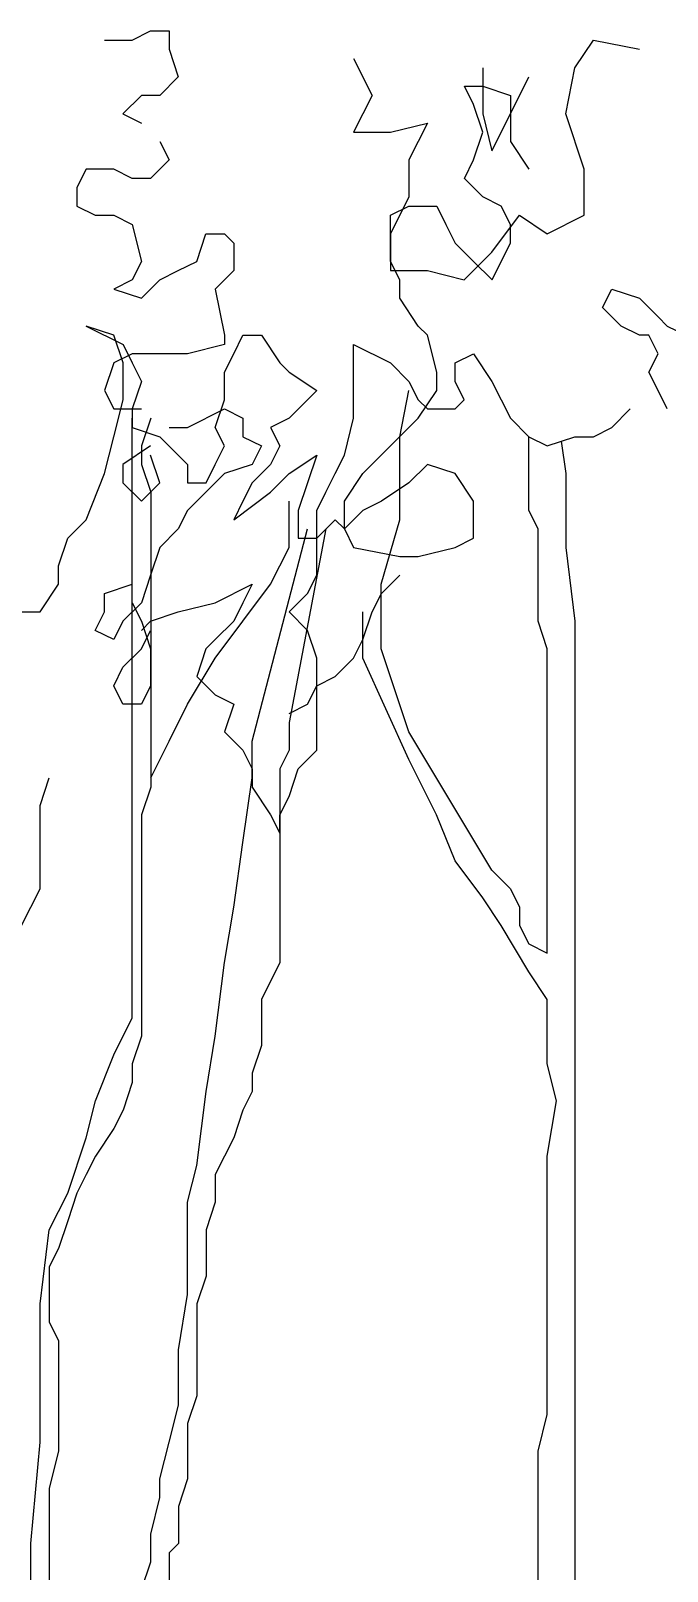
# Model space of a CAD drawing. Header units: millimetres. Extents: x 13268 to 164478, y 289082 to 363688.
# Drawn here: x 109565 to 111275, y 330861 to 335001 of the extents above; entities that cross this region are included whole.
import ezdxf

# ---------------------------------------------------------------- set-up
doc = ezdxf.new("R2010")
doc.units = ezdxf.units.MM

# ---------------------------------------------------------------- blocks, each defined once
blk = doc.blocks.new('A$C44BD239E')
for p, q in [((4701.2, 6471.3), (4775.6, 6471.3)), ((4775.6, 6471.3), (4825.1, 6496.2)), ((4825.1, 6496.2), (4874.7, 6496.2)), ((4874.7, 6496.2), (4874.7, 6446.5)), ((5965.6, 6397), (6015.2, 6471.3)), ((6015.2, 6471.3), (6139.1, 6446.5)), ((4874.7, 6446.5), (4899.5, 6372.1)), ((5370.6, 6421.8), (5420.2, 6322.6)), ((5717.7, 6397), (5717.7, 6273)), ((5940.8, 6273), (5965.6, 6397)), ((4899.5, 6372.1), (4850, 6322.6)), ((5693.1, 6297.8), (5668.3, 6347.4)), ((5668.3, 6347.4), (5717.9, 6347.4)), ((5717.9, 6347.4), (5792.3, 6322.6)), ((5792, 6273), (5841.7, 6372.1)), ((4800.4, 6322.6), (4750.8, 6273)), ((4850, 6322.6), (4800.4, 6322.6)), ((5420.2, 6322.6), (5370.6, 6223.4)), ((5717.9, 6223.4), (5693.1, 6297.8)), ((5792.3, 6322.6), (5792.3, 6248.2)), ((4750.8, 6273), (4800.4, 6248.2)), ((5717.7, 6273), (5742.5, 6173.8)), ((5742.5, 6173.8), (5792, 6273)), ((5990.4, 6124.2), (5940.8, 6273)), ((5370.6, 6223.4), (5469.8, 6223.4)), ((5469.8, 6223.4), (5569, 6248.2)), ((5569, 6248.2), (5519.3, 6149)), ((5693.1, 6149), (5717.9, 6223.4)), ((5792.3, 6248.2), (5792.3, 6198.6)), ((4850, 6198.6), (4874.7, 6149)), ((5792.3, 6198.6), (5841.9, 6124.2)), ((4874.7, 6149), (4825.1, 6099.4)), ((5519.3, 6149), (5519.3, 6049.9)), ((5668.3, 6099.4), (5693.1, 6149)), ((4651.6, 6124.2), (4626.8, 6074.6)), ((4726, 6124.2), (4651.6, 6124.2)), ((4775.6, 6099.4), (4726, 6124.2)), ((4825.1, 6099.4), (4775.6, 6099.4)), ((5717.9, 6049.9), (5668.3, 6099.4)), ((5990.4, 6000.2), (5990.4, 6124.2)), ((4626.8, 6074.6), (4626.8, 6025)), ((5519.3, 6049.9), (5469.8, 5950.7)), ((5767.5, 6025), (5717.9, 6049.9)), ((4626.8, 6025), (4676.4, 6000.2)), ((5470, 6000.2), (5519.5, 6025)), ((5519.5, 6025), (5593.9, 6025)), ((5593.9, 6025), (5618.7, 5975.5)), ((5792.3, 5975.5), (5767.5, 6025)), ((4676.4, 6000.2), (4726, 6000.2)), ((4726, 6000.2), (4775.6, 5975.5)), ((4775.6, 5975.5), (4800.4, 5876.3)), ((5470, 5950.7), (5470, 6000.2)), ((5618.7, 5975.5), (5643.5, 5925.8)), ((5742.5, 5901.1), (5816.9, 6000.2)), ((5792.3, 5925.8), (5792.3, 5975.5)), ((5816.9, 6000.2), (5891.2, 5950.7)), ((5891.2, 5950.7), (5990.4, 6000.2)), ((4949.1, 5876.3), (4973.9, 5950.7)), ((4973.9, 5950.7), (5023.5, 5950.7)), ((5023.5, 5950.7), (5048.3, 5925.8)), ((5048.3, 5925.8), (5048.3, 5851.5)), ((5469.8, 5950.7), (5469.8, 5851.5)), ((5470, 5876.3), (5470, 5950.7)), ((5643.5, 5925.8), (5693.1, 5876.3)), ((5767.5, 5876.3), (5792.3, 5925.8)), ((5668.1, 5826.7), (5742.5, 5901.1)), ((4800.4, 5876.3), (4775.6, 5826.7)), ((4850, 5826.7), (4899.5, 5851.5)), ((4899.5, 5851.5), (4949.1, 5876.3)), ((5048.3, 5851.5), (4998.7, 5801.9)), ((5469.8, 5851.5), (5569, 5851.5)), ((5494.7, 5826.7), (5470, 5876.3)), ((5569, 5851.5), (5668.1, 5826.7)), ((5693.1, 5876.3), (5742.7, 5826.7)), ((5742.7, 5826.7), (5767.5, 5876.3)), ((4775.6, 5826.7), (4726, 5801.9)), ((4726, 5801.9), (4800.4, 5777.1)), ((4800.4, 5777.1), (4850, 5826.7)), ((4998.7, 5801.9), (5023.5, 5678)), ((5494.7, 5777.1), (5494.7, 5826.7)), ((6040, 5752.3), (6064.8, 5801.9)), ((6064.8, 5801.9), (6139.1, 5777.1)), ((5544.4, 5702.7), (5494.7, 5777.1)), ((6139.1, 5777.1), (6188.8, 5727.5)), ((6089.6, 5702.7), (6040, 5752.3)), ((6188.8, 5727.5), (6213.5, 5702.7)), ((4726.1, 5678), (4651.8, 5702.7)), ((4651.8, 5702.7), (4751, 5653.1)), ((4751, 5603.6), (4726.1, 5678)), ((5023.5, 5678), (5023.5, 5653.1)), ((5048.5, 5628.3), (5073.2, 5678)), ((5073.2, 5678), (5122.9, 5678)), ((5122.9, 5678), (5172.4, 5603.6)), ((5569.1, 5678), (5544.4, 5702.7)), ((5593.9, 5578.8), (5569.1, 5678)), ((6139.1, 5678), (6089.6, 5702.7)), ((6164, 5678), (6139.1, 5678)), ((6188.8, 5628.3), (6164, 5678)), ((6213.5, 5702.7), (6263.2, 5678)), ((4751, 5653.1), (4775.8, 5603.6)), ((5023.5, 5653.1), (4924.3, 5628.3)), ((5370.6, 5578.8), (5370.6, 5653.1)), ((5370.6, 5653.1), (5469.8, 5603.6)), ((4726, 5603.6), (4701.2, 5529.2)), ((4775.6, 5628.3), (4726, 5603.6)), ((4751, 5504.4), (4751, 5603.6)), ((4874.7, 5628.3), (4775.6, 5628.3)), ((4775.8, 5603.6), (4800.5, 5553.9)), ((4924.3, 5628.3), (4874.7, 5628.3)), ((5023.7, 5578.8), (5048.5, 5628.3)), ((5172.4, 5603.6), (5197.3, 5578.8)), ((5469.8, 5603.6), (5519.3, 5553.9)), ((5643.3, 5603.6), (5692.9, 5628.3)), ((5643.3, 5553.9), (5643.3, 5603.6)), ((5692.9, 5628.3), (5742.5, 5553.9)), ((6164, 5578.8), (6188.8, 5628.3)), ((4800.5, 5553.9), (4775.8, 5479.6)), ((5023.7, 5504.4), (5023.7, 5578.8)), ((5197.3, 5578.8), (5271.6, 5529.2)), ((5370.6, 5529.2), (5370.6, 5578.8)), ((5519.3, 5553.9), (5544.1, 5504.4)), ((5593.9, 5529.2), (5593.9, 5578.8)), ((5668.1, 5504.4), (5643.3, 5553.9)), ((5742.5, 5553.9), (5767.3, 5504.4)), ((6188.8, 5529.2), (6164, 5578.8)), ((4701.2, 5529.2), (4726, 5479.6)), ((5271.6, 5529.2), (5197.3, 5454.8)), ((5370.6, 5454.8), (5370.6, 5529.2)), ((5494.6, 5405.2), (5519.3, 5529.2)), ((5544.4, 5454.8), (5593.9, 5529.2)), ((6213.5, 5479.6), (6188.8, 5529.2)), ((4726, 5479.6), (4800.4, 5479.6)), ((4726.1, 5405.2), (4751, 5504.4)), ((4775.8, 5479.6), (4775.8, 5430)), ((4924.3, 5430), (5023.5, 5479.6)), ((4998.9, 5430), (5023.7, 5504.4)), ((5023.5, 5479.6), (5073.1, 5454.8)), ((5544.1, 5504.4), (5569, 5479.6)), ((5569, 5479.6), (5643.3, 5479.6)), ((5643.3, 5479.6), (5668.1, 5504.4)), ((5767.3, 5504.4), (5792, 5454.8)), ((6064.8, 5430), (6114.4, 5479.6)), ((4775.8, 5355.6), (4775.8, 5454.8)), ((4775.8, 5430), (4850.2, 5405.2)), ((4825.3, 5454.8), (4800.5, 5380.4)), ((4874.7, 5430), (4924.3, 5430)), ((5023.7, 5380.4), (4998.9, 5430)), ((5073.1, 5454.8), (5073.1, 5405.2)), ((5197.3, 5454.8), (5147.6, 5430)), ((5147.6, 5430), (5172.4, 5380.4)), ((5345.8, 5355.6), (5370.6, 5454.8)), ((5470, 5380.4), (5519.5, 5430)), ((5519.5, 5430), (5544.4, 5454.8)), ((5792, 5454.8), (5841.7, 5405.2)), ((6015.2, 5405.2), (6064.8, 5430)), ((4701.4, 5306), (4726.1, 5405.2)), ((4850.2, 5405.2), (4924.5, 5330.8)), ((5073.1, 5405.2), (5122.7, 5380.4)), ((5494.6, 5306), (5494.6, 5405.2)), ((5841.7, 5355.6), (5841.7, 5405.2)), ((5841.7, 5405.2), (5891.2, 5380.4)), ((5891.2, 5380.4), (5965.6, 5405.2)), ((5928.4, 5392.8), (5940.8, 5306)), ((5965.6, 5405.2), (6015.2, 5405.2)), ((4825.1, 5380.4), (4750.8, 5330.8)), ((4775.8, 5206.8), (4775.8, 5355.6)), ((4800.5, 5380.4), (4800.5, 5330.8)), ((4850, 5281.2), (4825.1, 5355.6)), ((4998.9, 5330.8), (5023.7, 5380.4)), ((5122.7, 5380.4), (5097.8, 5330.8)), ((5172.4, 5380.4), (5147.6, 5330.8)), ((5197.3, 5306), (5271.6, 5355.6)), ((5271.6, 5355.6), (5222, 5206.8)), ((5321, 5306), (5345.8, 5355.6)), ((5395.6, 5306), (5470, 5380.4)), ((5841.7, 5306), (5841.7, 5355.6)), ((4651.8, 5182), (4701.4, 5306)), ((4750.8, 5330.8), (4750.8, 5281.2)), ((4800.5, 5330.8), (4825.3, 5256.4)), ((4924.5, 5330.8), (4924.5, 5281.2)), ((5023.5, 5306), (4973.9, 5256.4)), ((4974.1, 5281.2), (4998.9, 5330.8)), ((5097.8, 5330.8), (5023.5, 5306)), ((5147.6, 5330.8), (5098.1, 5281.2)), ((5147.6, 5256.4), (5197.3, 5306)), ((5296.2, 5256.4), (5321, 5306)), ((5346, 5231.7), (5395.6, 5306)), ((5494.6, 5182), (5494.6, 5306)), ((5569.1, 5330.8), (5519.5, 5281.2)), ((5643.5, 5306), (5569.1, 5330.8)), ((5693.1, 5231.7), (5643.5, 5306)), ((5841.7, 5256.4), (5841.7, 5306)), ((5940.8, 5306), (5940.8, 5206.8)), ((4750.8, 5281.2), (4800.4, 5231.7)), ((4800.4, 5231.7), (4850, 5281.2)), ((4924.5, 5281.2), (4974.1, 5281.2)), ((5098.1, 5281.2), (5073.2, 5231.7)), ((5519.5, 5281.2), (5445.2, 5231.7)), ((4825.3, 5256.4), (4825.3, 5157.3)), ((4973.9, 5256.4), (4924.3, 5206.8)), ((5048.5, 5182), (5147.6, 5256.4)), ((5073.2, 5231.7), (5048.5, 5182)), ((5197.3, 5107.6), (5197.3, 5231.7)), ((5271.4, 5206.8), (5296.2, 5256.4)), ((5346, 5157.3), (5346, 5231.7)), ((5445.2, 5231.7), (5395.6, 5206.8)), ((5693.1, 5132.5), (5693.1, 5231.7)), ((5841.7, 5206.8), (5841.7, 5256.4)), ((4602.2, 5132.5), (4651.8, 5182)), ((4775.8, 5058.1), (4775.8, 5206.8)), ((4924.3, 5206.8), (4899.5, 5157.3)), ((5222, 5206.8), (5222, 5132.5)), ((5271.4, 5157.3), (5271.4, 5206.8)), ((5271.6, 5132.5), (5321.2, 5182)), ((5321.2, 5182), (5346, 5157.3)), ((5395.6, 5206.8), (5346, 5157.3)), ((5444.9, 5008.5), (5494.6, 5182)), ((5866.4, 5157.3), (5841.7, 5206.8)), ((5940.8, 5206.8), (5940.8, 5107.6)), ((4825.3, 5157.3), (4825.3, 5107.6)), ((4899.5, 5157.3), (4850, 5107.6)), ((5098.1, 4587), (5246.8, 5157.3)), ((5296.4, 5157.3), (5197.3, 4636.6)), ((5271.4, 5107.6), (5271.4, 5157.3)), ((5346, 5157.3), (5370.8, 5107.6)), ((5866.4, 5107.6), (5866.4, 5157.3)), ((4577.5, 5058.1), (4602.2, 5132.5)), ((4850, 5107.6), (4825.1, 5033.3)), ((4825.3, 5107.6), (4825.3, 5008.5)), ((5147.6, 5008.5), (5197.3, 5107.6)), ((5222, 5132.5), (5271.6, 5132.5)), ((5271.4, 5033.3), (5271.4, 5107.6)), ((5370.8, 5107.6), (5494.7, 5082.9)), ((5544.4, 5082.9), (5643.5, 5107.6)), ((5643.5, 5107.6), (5693.1, 5132.5)), ((5866.4, 5058.1), (5866.4, 5107.6)), ((5940.8, 5107.6), (5965.6, 4909.3)), ((4577.5, 5008.5), (4577.5, 5058.1)), ((4775.8, 4958.9), (4775.8, 5058.1)), ((5494.7, 5082.9), (5544.4, 5082.9)), ((5866.4, 5008.5), (5866.4, 5058.1)), ((4825.1, 5033.3), (4800.4, 4958.9)), ((5246.6, 4983.7), (5271.4, 5033.3)), ((5445.2, 4983.7), (5494.7, 5033.3)), ((4527.8, 4934.1), (4577.5, 5008.5)), ((4701.2, 4983.7), (4775.6, 5008.5)), ((4701.2, 4934.1), (4701.2, 4983.7)), ((4825.3, 5008.5), (4825.3, 4934.1)), ((4998.7, 4958.9), (5097.8, 5008.5)), ((5097.8, 5008.5), (5073.1, 4958.9)), ((5073.2, 4909.3), (5147.6, 5008.5)), ((5197, 4934.1), (5246.6, 4983.7)), ((5420.4, 4934.1), (5445.2, 4983.7)), ((5444.9, 4834.9), (5444.9, 5008.5)), ((5866.4, 4958.9), (5866.4, 5008.5)), ((4453.4, 4934.1), (4527.8, 4934.1)), ((4676.4, 4884.5), (4701.2, 4934.1)), ((4800.4, 4958.9), (4750.8, 4909.3)), ((4775.6, 4958.9), (4800.4, 4909.3)), ((4775.8, 4810.1), (4775.8, 4958.9)), ((4825.1, 4909.3), (4899.5, 4934.1)), ((4825.3, 4934.1), (4825.3, 4859.7)), ((4899.5, 4934.1), (4998.7, 4958.9)), ((5073.1, 4958.9), (5048.3, 4909.3)), ((5246.6, 4884.5), (5197, 4934.1)), ((5395.4, 4810.1), (5395.4, 4934.1)), ((5395.6, 4859.7), (5420.4, 4934.1)), ((5866.4, 4909.3), (5866.4, 4958.9)), ((4750.8, 4909.3), (4726, 4859.7)), ((4800.4, 4909.3), (4825.1, 4834.9)), ((4800.4, 4884.5), (4825.1, 4909.3)), ((5048.3, 4909.3), (4998.7, 4859.7)), ((4998.9, 4810.1), (5073.2, 4909.3)), ((5891.2, 4834.9), (5866.4, 4909.3)), ((5965.6, 4909.3), (5965.6, 4711)), ((4726, 4859.7), (4676.4, 4884.5)), ((4800.4, 4834.9), (4825.1, 4884.5)), ((4825.3, 4859.7), (4825.3, 4810.1)), ((4998.7, 4859.7), (4973.9, 4834.9)), ((5271.4, 4810.1), (5246.6, 4884.5)), ((5370.8, 4810.1), (5395.6, 4859.7)), ((4750.8, 4785.4), (4800.4, 4834.9)), ((4775.8, 4711), (4775.8, 4810.1)), ((4825.1, 4834.9), (4825.1, 4785.4)), ((4825.3, 4810.1), (4825.3, 4735.7)), ((4924.5, 4686.2), (4998.9, 4810.1)), ((4973.9, 4834.9), (4949.1, 4760.5)), ((5271.4, 4711), (5271.4, 4810.1)), ((5321.2, 4760.5), (5370.8, 4810.1)), ((5519.3, 4537.4), (5395.4, 4810.1)), ((5519.3, 4611.8), (5444.9, 4834.9)), ((5891.2, 4760.5), (5891.2, 4834.9)), ((4726, 4735.7), (4750.8, 4785.4)), ((4825.1, 4785.4), (4825.1, 4735.7)), ((4750.8, 4686.2), (4726, 4735.7)), ((4825.1, 4735.7), (4800.4, 4686.2)), ((4825.3, 4735.7), (4825.3, 4661.3)), ((4949.1, 4760.5), (4998.7, 4711)), ((5246.8, 4686.2), (5271.6, 4735.7)), ((5271.6, 4735.7), (5321.2, 4760.5)), ((5891.2, 4711), (5891.2, 4760.5)), ((4800.4, 4686.2), (4750.8, 4686.2)), ((4775.8, 4587), (4775.8, 4711)), ((4874.9, 4587), (4924.5, 4686.2)), ((4998.7, 4711), (5048.3, 4686.2)), ((5048.3, 4686.2), (5023.5, 4611.8)), ((5197.3, 4661.3), (5246.8, 4686.2)), ((5271.4, 4686.2), (5271.4, 4711)), ((5271.4, 4611.8), (5271.4, 4686.2)), ((5891.2, 4661.3), (5891.2, 4711)), ((5965.6, 4711), (5965.6, 4512.6)), ((4825.3, 4661.3), (4825.3, 4611.8)), ((5891.2, 4611.8), (5891.2, 4661.3)), ((4825.3, 4611.8), (4825.3, 4562.2)), ((5023.5, 4611.8), (5073.1, 4562.2)), ((5197.3, 4636.6), (5197.3, 4562.2)), ((5271.4, 4562.2), (5271.4, 4611.8)), ((5742.5, 4239.9), (5519.3, 4611.8)), ((5891.2, 4562.2), (5891.2, 4611.8)), ((4775.8, 4388.6), (4775.8, 4587)), ((4825.3, 4487.8), (4874.9, 4587)), ((4825.3, 4562.2), (4825.3, 4463)), ((5073.1, 4562.2), (5097.8, 4512.6)), ((5098.1, 4487.8), (5098.1, 4587)), ((5197.3, 4562.2), (5172.4, 4512.6)), ((5221.9, 4512.6), (5271.4, 4562.2)), ((5891.2, 4487.8), (5891.2, 4562.2)), ((5593.7, 4388.6), (5519.3, 4537.4)), ((4527.8, 4413.4), (4552.6, 4487.8)), ((5073.2, 4314.2), (5098.1, 4487.8)), ((5097.8, 4512.6), (5097.8, 4463)), ((5172.4, 4512.6), (5172.4, 4463)), ((5197, 4438.2), (5221.9, 4512.6)), ((5891.2, 4438.2), (5891.2, 4487.8)), ((5965.6, 4512.6), (5965.6, 4314.2)), ((4825.3, 4463), (4800.5, 4388.6)), ((5097.8, 4463), (5147.5, 4388.6)), ((5172.2, 4388.6), (5197, 4438.2)), ((5172.4, 4463), (5172.4, 4388.6)), ((5891.2, 4388.6), (5891.2, 4438.2)), ((4527.8, 4314.2), (4527.8, 4413.4)), ((4775.8, 4239.9), (4775.8, 4388.6)), ((4800.5, 4388.6), (4800.5, 4314.2)), ((5147.5, 4388.6), (5172.2, 4339)), ((5172.2, 4339), (5172.2, 4388.6)), ((5172.4, 4388.6), (5172.4, 4314.2)), ((5643.3, 4264.6), (5593.7, 4388.6)), ((5891.2, 4314.2), (5891.2, 4388.6)), ((4527.8, 4264.6), (4527.8, 4314.2)), ((4800.5, 4314.2), (4800.5, 4239.9)), ((5048.5, 4140.7), (5073.2, 4314.2)), ((5172.4, 4314.2), (5172.4, 4239.9)), ((5891.2, 4264.6), (5891.2, 4314.2)), ((5965.6, 4314.2), (5965.6, 4140.7)), ((4527.8, 4190.2), (4527.8, 4264.6)), ((4775.8, 4066.3), (4775.8, 4239.9)), ((4800.5, 4239.9), (4800.5, 4165.5)), ((5172.4, 4239.9), (5172.4, 4165.5)), ((5717.7, 4165.5), (5643.3, 4264.6)), ((5742.5, 4239.9), (5792, 4190.2)), ((5891.2, 4215), (5891.2, 4264.6)), ((4478.3, 4091.1), (4527.8, 4190.2)), ((5792, 4190.2), (5816.9, 4140.7)), ((5891.2, 4140.7), (5891.2, 4215)), ((4800.5, 4165.5), (4800.5, 4115.9)), ((5023.7, 3991.9), (5048.5, 4140.7)), ((5172.4, 4165.5), (5172.4, 4091.1)), ((5767.3, 4091.1), (5717.7, 4165.5)), ((5816.9, 4140.7), (5816.9, 4091.1)), ((5891.2, 4091.1), (5891.2, 4140.7)), ((5965.6, 4140.7), (5965.6, 4041.5)), ((4800.5, 4115.9), (4800.5, 4066.3)), ((4775.8, 3991.9), (4775.8, 4066.3)), ((4800.5, 4066.3), (4800.5, 4016.7)), ((5172.4, 4091.1), (5172.4, 4041.5)), ((5841.7, 3967.1), (5767.3, 4091.1)), ((5816.9, 4091.1), (5841.7, 4041.5)), ((5891.2, 4041.5), (5891.2, 4091.1)), ((4800.5, 4016.7), (4800.5, 3967.1)), ((5172.4, 4041.5), (5172.4, 3991.9)), ((5841.7, 4041.5), (5891.2, 4016.7)), ((5891.2, 4016.7), (5891.2, 4041.5)), ((5965.6, 4041.5), (5965.6, 3917.5)), ((4775.8, 3843.1), (4775.8, 3991.9)), ((4998.9, 3793.6), (5023.7, 3991.9)), ((5172.4, 3991.9), (5122.9, 3892.7)), ((4800.5, 3967.1), (4800.5, 3917.5)), ((5891.2, 3892.7), (5841.7, 3967.1)), ((4800.5, 3917.5), (4800.5, 3868)), ((5122.9, 3892.7), (5122.9, 3818.3)), ((5891.2, 3719.2), (5891.2, 3892.7)), ((5965.6, 3917.5), (5965.6, 3743.9)), ((4800.5, 3868), (4800.5, 3793.6)), ((4726.1, 3743.9), (4775.8, 3843.1)), ((5122.9, 3818.3), (5122.9, 3768.8)), ((4800.5, 3793.6), (4775.8, 3719.2)), ((4974.1, 3644.8), (4998.9, 3793.6)), ((5122.9, 3768.8), (5098.1, 3694.4)), ((4676.6, 3620), (4726.1, 3743.9)), ((5965.6, 3743.9), (5965.6, 3471.2)), ((4775.8, 3719.2), (4775.8, 3669.6)), ((5098.1, 3694.4), (5098.1, 3644.8)), ((5916.1, 3620), (5891.2, 3719.2)), ((4775.8, 3669.6), (4751, 3595.2)), ((4949.3, 3446.4), (4974.1, 3644.8)), ((5098.1, 3644.8), (5073.2, 3595.2)), ((4651.8, 3520.8), (4676.6, 3620)), ((5891.2, 3471.2), (5916.1, 3620)), ((4751, 3595.2), (4726.1, 3545.6)), ((5073.2, 3595.2), (5048.5, 3520.8)), ((4602.2, 3372), (4651.8, 3520.8)), ((4726.1, 3545.6), (4676.6, 3471.2)), ((5048.5, 3520.8), (5023.7, 3471.2)), ((4676.6, 3471.2), (4651.8, 3421.7)), ((4924.5, 3347.3), (4949.3, 3446.4)), ((5023.7, 3471.2), (4998.9, 3421.7)), ((5891.2, 3322.5), (5891.2, 3471.2)), ((5965.6, 3471.2), (5965.6, 3297.6)), ((4651.8, 3421.7), (4627, 3372)), ((4998.9, 3421.7), (4998.9, 3347.3)), ((4552.6, 3272.9), (4602.2, 3372)), ((4627, 3372), (4602.2, 3297.6)), ((4924.5, 3248.1), (4924.5, 3347.3)), ((4998.9, 3347.3), (4974.1, 3272.9)), ((5891.2, 3148.9), (5891.2, 3322.5)), ((4527.8, 3074.5), (4552.6, 3272.9)), ((4602.2, 3297.6), (4577.5, 3223.3)), ((4974.1, 3272.9), (4974.1, 3223.3)), ((5965.6, 3297.6), (5965.6, 3198.5)), ((4924.5, 3099.3), (4924.5, 3248.1)), ((4577.5, 3223.3), (4552.6, 3173.7)), ((4974.1, 3223.3), (4974.1, 3148.9)), ((5965.6, 3198.5), (5965.6, 3000.1)), ((4552.6, 3173.7), (4552.6, 3099.3)), ((4974.1, 3148.9), (4949.3, 3074.5)), ((5891.2, 3024.9), (5891.2, 3148.9)), ((4527.8, 2901), (4527.8, 3074.5)), ((4552.6, 3099.3), (4552.6, 3024.9)), ((4899.7, 2950.5), (4924.5, 3099.3)), ((4949.3, 3074.5), (4949.3, 3000.1)), ((4552.6, 3024.9), (4577.5, 2975.4)), ((5891.2, 2777), (5891.2, 3024.9)), ((4949.3, 3000.1), (4949.3, 2925.7)), ((5965.6, 3000.1), (5965.6, 2801.8)), ((4577.5, 2975.4), (4577.5, 2901)), ((4899.7, 2801.8), (4899.7, 2950.5)), ((4527.8, 2702.6), (4527.8, 2901)), ((4577.5, 2901), (4577.5, 2851.3)), ((4949.3, 2925.7), (4949.3, 2876.2)), ((4949.3, 2876.2), (4949.3, 2826.6)), ((4577.5, 2851.3), (4577.5, 2801.8)), ((4949.3, 2826.6), (4924.5, 2752.2)), ((4577.5, 2801.8), (4577.5, 2752.2)), ((4874.9, 2702.6), (4899.7, 2801.8)), ((5866.4, 2677.8), (5891.2, 2777)), ((5965.6, 2801.8), (5965.6, 2603.5)), ((4577.5, 2752.2), (4577.5, 2677.8)), ((4924.5, 2752.2), (4924.5, 2702.6)), ((4503.1, 2429.9), (4527.8, 2702.6)), ((4850.2, 2603.5), (4874.9, 2702.6)), ((4924.5, 2702.6), (4924.5, 2653)), ((4577.5, 2677.8), (4552.6, 2578.6)), ((4924.5, 2653), (4924.5, 2603.5)), ((5866.4, 2504.3), (5866.4, 2677.8)), ((4552.6, 2578.6), (4552.6, 2504.3)), ((4850.2, 2553.8), (4850.2, 2603.5)), ((4924.5, 2603.5), (4899.7, 2529.1)), ((5965.6, 2603.5), (5965.6, 2405.1)), ((4825.3, 2454.7), (4850.2, 2553.8)), ((4899.7, 2529.1), (4899.7, 2479.4)), ((4552.6, 2504.3), (4552.6, 2429.9)), ((5866.4, 2330.7), (5866.4, 2504.3)), ((4825.3, 2380.3), (4825.3, 2454.7)), ((4899.7, 2479.4), (4899.7, 2429.9)), ((4503.1, 2305.9), (4503.1, 2429.9)), ((4552.6, 2429.9), (4552.6, 2405.1)), ((4552.6, 2405.1), (4552.6, 2330.7)), ((4899.7, 2429.9), (4874.9, 2405.1)), ((4874.9, 2405.1), (4874.9, 2330.7)), ((5965.6, 2405.1), (5965.6, 2231.5)), ((4800.5, 2305.9), (4825.3, 2380.3))]:
    blk.add_line(p, q)

msp = doc.modelspace()

# ---------------------------------------------------------------- block references
msp.add_blockref('A$C44BD239E', (105061.7, 328505.2))

doc.saveas('drawing.dxf')
